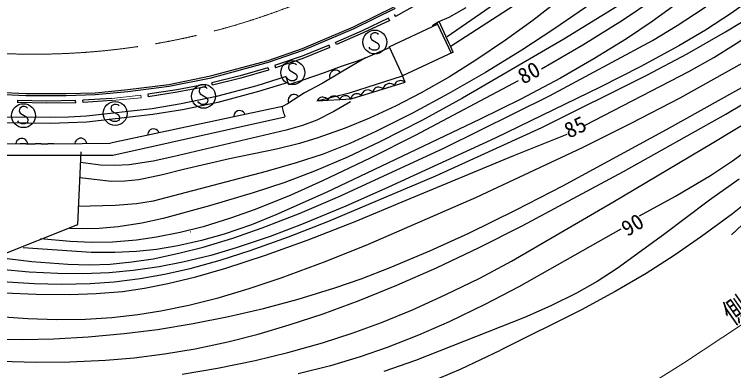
# Model space of a CAD drawing. Units: millimetres, scale not verified. Extents: x 40000 to 680000, y 20000 to 380000.
# Drawn here: x 208335 to 268395, y 244835 to 274626 of the extents above; entities that cross this region are included whole.
import ezdxf
from ezdxf.enums import TextEntityAlignment as Align

# ---------------------------------------------------------------- set-up
doc = ezdxf.new("R2010")
doc.units = ezdxf.units.MM
doc.header["$LTSCALE"] = 1000
doc.linetypes.add('CHAIN', pattern=[18.5, 12, -1.5, 3.5, -1.5])
for name, color, linetype, lineweight in [('M-BGD', 7, 'Continuous', 25), ('M-BGD-EXST', 7, 'Continuous', 25), ('M-BMK', 2, 'CHAIN', 13), ('M-STR-HTXT', 7, 'Continuous', 13), ('M-STR-STRC', 7, 'Continuous', 25)]:
    doc.layers.add(name, color=color, linetype=linetype, lineweight=lineweight)
doc.styles.add('ＭＳ ゴシック', font='')
doc.styles.get('ＭＳ ゴシック').set_extended_font_data('MS Gothic')

msp = doc.modelspace()

# ---------------------------------------------------------------- linework, layer by layer
at = {"layer": 'M-BGD'}
for p, q in [((236659, 273584), (240101, 275286)), ((236721, 273447), (240172, 275153)), ((236721, 273447), (240172, 275153)), ((244652, 274390), (246067, 275199)), ((243270, 273728), (243734, 273995)), ((243622, 273930), (243678, 273804)), ((243734, 273995), (244652, 274390)), ((244647, 272185), (243797, 274022)), ((232406, 271772), (236659, 273584)), ((232460, 271632), (236721, 273447)), ((232460, 271632), (236721, 273447)), ((239623, 271904), (243678, 273804)), ((243304, 273628), (243270, 273728)), ((243678, 273804), (244808, 271391)), ((244752, 271958), (244647, 272185)), ((229524, 270779), (232406, 271772)), ((229569, 270635), (232460, 271632)), ((229569, 270635), (232460, 271632)), ((237650, 270991), (239649, 271849)), ((239623, 271904), (240737, 269500)), ((244981, 271465), (244752, 271958)), ((237650, 270991), (236385, 270242)), ((236984, 270752), (237650, 270991)), ((244978, 271470), (240754, 269491)), ((224721, 269474), (229524, 270779)), ((224756, 269326), (229569, 270635)), ((224756, 269326), (229569, 270635)), ((234222, 269779), (235639, 270293)), ((235639, 270293), (236984, 270752)), ((232457, 269153), (234222, 269779)), ((235493, 269696), (234029, 268840)), ((234748, 269759), (234691, 269657)), ((234832, 269854), (234748, 269759)), ((234971, 269934), (234832, 269854)), ((235095, 269959), (234971, 269934)), ((235211, 269957), (235095, 269959)), ((235348, 269920), (235211, 269957)), ((235450, 269863), (235348, 269920)), ((235544, 269779), (235450, 269863)), ((236385, 270242), (235493, 269696)), ((221225, 268774), (224721, 269474)), ((221250, 268622), (224756, 269326)), ((221250, 268622), (224756, 269326)), ((231038, 269420), (228592, 268655)), ((231038, 269420), (228592, 268655)), ((231251, 268742), (231042, 269410)), ((231247, 268749), (232457, 269153)), ((234654, 269521), (234652, 269404)), ((234652, 269404), (234678, 269280)), ((234691, 269657), (234654, 269521)), ((236323, 268051), (240743, 269486)), ((240481, 269080), (240377, 269049)), ((240589, 269094), (240481, 269080)), ((240708, 269074), (240589, 269094)), ((240793, 269043), (240708, 269074)), ((240967, 268945), (240737, 269500)), ((217795, 268342), (221225, 268774)), ((217814, 268188), (221250, 268622)), ((217814, 268188), (221250, 268622)), ((228592, 268655), (225207, 267757)), ((228592, 268655), (225207, 267757)), ((231188, 268941), (228730, 268172)), ((234029, 268840), (232572, 268068)), ((236468, 267572), (240967, 268945)), ((238559, 268499), (238461, 268451)), ((238662, 268530), (238559, 268499)), ((238771, 268545), (238662, 268530)), ((238890, 268524), (238771, 268545)), ((238974, 268493), (238890, 268524)), ((239042, 268457), (238974, 268493)), ((239148, 268500), (239119, 268387)), ((239188, 268575), (239148, 268500)), ((239247, 268655), (239188, 268575)), ((239345, 268747), (239247, 268655)), ((239454, 268801), (239345, 268747)), ((239569, 268836), (239454, 268801)), ((239689, 268851), (239569, 268836)), ((239821, 268829), (239689, 268851)), ((239915, 268794), (239821, 268829)), ((239990, 268754), (239915, 268794)), ((240076, 268676), (239990, 268754)), ((240102, 268778), (240076, 268676)), ((240138, 268845), (240102, 268778)), ((240191, 268918), (240138, 268845)), ((240279, 269001), (240191, 268918)), ((240377, 269049), (240279, 269001)), ((240860, 269007), (240793, 269043)), ((240938, 268936), (240860, 269007)), ((206121, 268001), (209292, 267844)), ((206121, 268001), (209292, 267844)), ((206136, 268141), (209291, 268005)), ((209291, 268005), (212653, 268006)), ((212653, 268006), (215081, 268062)), ((212659, 267846), (215083, 267929)), ((212659, 267846), (215083, 267929)), ((215081, 268062), (217795, 268342)), ((215083, 267929), (217814, 268188)), ((215083, 267929), (217814, 268188)), ((228730, 268172), (225323, 267265)), ((232572, 268068), (231130, 267140)), ((231491, 267895), (231355, 267811)), ((231614, 267924), (231491, 267895)), ((231731, 267925), (231614, 267924)), ((231868, 267893), (231731, 267925)), ((231972, 267839), (231868, 267893)), ((233579, 267394), (236323, 268051)), ((236642, 267901), (236554, 267818)), ((236740, 267949), (236642, 267901)), ((236843, 267981), (236740, 267949)), ((236952, 267995), (236843, 267981)), ((237071, 267974), (236952, 267995)), ((237156, 267943), (237071, 267974)), ((237223, 267907), (237156, 267943)), ((237301, 267837), (237223, 267907)), ((237329, 267950), (237301, 267837)), ((237369, 268025), (237329, 267950)), ((237428, 268105), (237369, 268025)), ((237526, 268197), (237428, 268105)), ((237635, 268251), (237526, 268197)), ((237750, 268286), (237635, 268251)), ((237870, 268302), (237750, 268286)), ((238003, 268279), (237870, 268302)), ((238097, 268245), (238003, 268279)), ((238171, 268205), (238097, 268245)), ((238258, 268126), (238171, 268205)), ((238283, 268228), (238258, 268126)), ((238320, 268295), (238283, 268228)), ((238373, 268368), (238320, 268295)), ((238461, 268451), (238373, 268368)), ((239119, 268387), (239042, 268457)), ((209292, 267844), (212659, 267846)), ((209292, 267844), (212659, 267846)), ((225207, 267757), (222270, 267145)), ((225207, 267757), (222270, 267145)), ((231220, 267611), (231187, 267473)), ((231187, 267473), (231188, 267356)), ((231188, 267356), (231217, 267233)), ((231273, 267714), (231220, 267611)), ((231355, 267811), (231273, 267714)), ((232069, 267758), (231972, 267839)), ((233579, 267394), (236468, 267572)), ((233668, 267493), (233620, 267400)), ((233719, 267550), (233668, 267493)), ((233788, 267608), (233719, 267550)), ((233892, 267669), (233788, 267608)), ((233999, 267693), (233892, 267669)), ((234107, 267700), (233999, 267693)), ((234215, 267688), (234107, 267700)), ((234327, 267641), (234215, 267688)), ((234402, 267591), (234327, 267641)), ((234459, 267541), (234402, 267591)), ((234518, 267454), (234459, 267541)), ((234572, 267558), (234518, 267454)), ((234628, 267621), (234572, 267558)), ((234705, 267686), (234628, 267621)), ((234821, 267753), (234705, 267686)), ((234939, 267780), (234821, 267753)), ((235059, 267787), (234939, 267780)), ((235180, 267775), (235059, 267787)), ((235303, 267722), (235180, 267775)), ((235387, 267667), (235303, 267722)), ((235450, 267611), (235387, 267667)), ((235516, 267515), (235450, 267611)), ((235565, 267608), (235516, 267515)), ((235615, 267665), (235565, 267608)), ((235684, 267723), (235615, 267665)), ((235789, 267783), (235684, 267723)), ((235895, 267808), (235789, 267783)), ((236003, 267815), (235895, 267808)), ((236112, 267803), (236003, 267815)), ((236223, 267756), (236112, 267803)), ((236298, 267706), (236223, 267756)), ((236355, 267656), (236298, 267706)), ((236415, 267569), (236355, 267656)), ((236465, 267678), (236439, 267576)), ((236501, 267745), (236465, 267678)), ((236554, 267818), (236501, 267745)), ((219828, 266732), (214358, 266103)), ((219828, 266732), (214358, 266103)), ((230714, 266923), (216348, 263862)), ((222270, 267145), (219828, 266732)), ((222270, 267145), (219828, 266732)), ((225323, 267265), (222365, 266645)), ((230854, 266276), (230706, 266960)), ((231130, 267140), (230714, 266923)), ((214358, 266103), (212854, 266039)), ((214358, 266103), (212854, 266039)), ((219894, 266247), (214396, 265606)), ((222365, 266645), (219894, 266247)), ((226648, 266179), (226634, 266054)), ((226686, 266290), (226648, 266179)), ((226763, 266408), (226686, 266290)), ((226848, 266488), (226763, 266408)), ((226957, 266552), (226848, 266488)), ((227114, 266585), (226957, 266552)), ((227239, 266571), (227114, 266585)), ((227350, 266533), (227239, 266571)), ((227468, 266456), (227350, 266533)), ((227548, 266371), (227468, 266456)), ((227612, 266262), (227548, 266371)), ((230854, 266276), (230907, 266055)), ((211361, 265495), (207391, 265547)), ((211352, 266003), (207410, 266039)), ((211352, 266003), (207410, 266039)), ((212854, 266039), (211352, 266003)), ((212854, 266039), (211352, 266003)), ((212866, 265559), (211361, 265495)), ((214396, 265606), (212866, 265559)), ((216547, 262857), (230914, 266050)), ((219580, 264878), (219503, 264759)), ((219665, 264957), (219580, 264878)), ((219774, 265021), (219665, 264957)), ((219930, 265055), (219774, 265021)), ((220056, 265040), (219930, 265055)), ((220166, 265003), (220056, 265040)), ((220285, 264926), (220166, 265003)), ((220365, 264840), (220285, 264926)), ((213801, 264270), (213681, 264230)), ((213961, 264271), (213801, 264270)), ((214081, 264232), (213961, 264271)), ((219465, 264649), (219451, 264523)), ((219503, 264759), (219465, 264649)), ((220429, 264731), (220365, 264840)), ((206487, 263818), (208831, 263803)), ((208492, 263947), (208452, 263827)), ((208551, 264047), (208492, 263947)), ((208651, 264148), (208551, 264047)), ((208751, 264208), (208651, 264148)), ((208870, 264249), (208751, 264208)), ((209331, 263801), (208831, 263803)), ((209030, 264249), (208870, 264249)), ((209151, 264210), (209030, 264249)), ((209251, 264150), (209151, 264210)), ((209351, 264051), (209251, 264150)), ((209331, 263801), (210081, 263798)), ((209412, 263951), (209351, 264051)), ((209452, 263831), (209412, 263951)), ((210581, 263803), (210081, 263798)), ((210581, 263803), (211127, 263809)), ((211627, 263814), (211127, 263809)), ((211627, 263814), (216348, 263862)), ((213422, 263969), (213383, 263849)), ((213482, 264069), (213422, 263969)), ((213581, 264169), (213482, 264069)), ((213681, 264230), (213581, 264169)), ((214181, 264172), (214081, 264232)), ((214282, 264073), (214181, 264172)), ((214342, 263973), (214282, 264073)), ((214383, 263853), (214342, 263973)), ((213624, 257062), (213913, 263122)), ((206388, 262851), (216547, 262857)), ((202018, 252447), (213624, 257062))]:
    msp.add_line(p, q, dxfattribs=at)
for points in [[(252348, 270065), (255801, 272087), (259118, 274154), (261760, 275956), (264345, 277843), (267049, 279912), (269842, 282182), (271018, 283266), (272096, 284396), (273558, 286051), (275081, 287625), (276039, 288455), (277318, 289396), (278844, 290350), (280437, 291221), (284239, 293069), (287992, 295007), (289163, 295761), (290270, 296603), (291729, 297921), (293239, 299124), (294766, 300076), (296356, 300943), (296494, 301017)], [(256012, 265362), (264664, 269839), (266749, 271027), (268818, 272322), (272266, 274719), (275522, 277103), (283335, 282855), (284793, 283950), (286171, 285118), (287022, 285958), (287925, 287017), (288626, 288054), (289325, 289290), (289928, 290337), (290604, 291310), (291112, 291876), (291849, 292514), (292832, 293183), (294066, 293878), (295699, 294734), (297288, 295688), (297921, 296131)], [(270465, 288215), (267261, 286164), (264121, 284028), (261585, 282129), (259088, 280130), (255377, 277079), (251620, 274123), (249355, 272472), (246869, 270790), (244660, 269413), (242308, 268071), (240172, 266963), (237988, 265950), (235948, 265113), (233684, 264306), (232146, 263832), (230211, 263361), (226300, 262558), (222462, 261665), (220699, 261204), (218736, 260799), (217554, 260669), (216428, 260658), (213834, 260966)], [(270443, 286889), (268306, 285260), (260789, 278969), (258465, 277074), (256014, 275212), (253390, 273379), (250707, 271631), (247674, 269770), (244553, 267975), (241572, 266357), (238529, 264827), (236342, 263837), (234116, 262948), (231856, 262205), (229357, 261495), (219920, 259006), (218538, 258787), (216750, 258631), (213645, 258558)], [(275362, 285668), (268088, 279166), (265964, 277345), (263708, 275550), (261606, 274023), (259442, 272578), (256712, 270895), (253929, 269299), (250615, 267543), (247217, 265857), (238361, 261639), (234372, 259736), (230172, 257850), (228129, 257039), (225861, 256258), (223948, 255713), (221991, 255271), (220212, 254976), (218527, 254796), (216733, 254711), (214736, 254723), (209082, 255110)], [(268890, 282488), (267712, 281411), (266315, 280281), (264525, 278994), (262505, 277671), (254230, 272558), (245763, 267618), (242423, 265793), (238861, 263970), (236149, 262689), (233395, 261502), (230921, 260578), (228268, 259697), (224620, 258608), (220747, 257565), (218983, 257173), (217010, 256855), (215421, 256722), (214006, 256702), (212939, 256721)], [(258371, 281467), (254873, 278798), (251314, 276216), (244730, 271898)], [(244476, 272763), (252391, 278254), (252620, 278413)], [(206796, 254315), (209792, 253969), (212785, 253734), (214580, 253692), (216341, 253750), (218131, 253922), (219913, 254194), (222076, 254644), (224088, 255164), (226580, 255921), (229036, 256777), (232205, 258011), (235522, 259420), (244258, 263464), (253028, 267814), (261618, 272451), (263680, 273686), (265847, 275115), (267295, 276174), (268667, 277306)], [(270061, 276066), (268212, 274721), (266040, 273310), (263808, 271987), (260641, 270265), (257238, 268536), (248470, 264275), (239585, 260163), (236024, 258589), (232309, 257063), (229685, 256064), (226842, 255096), (224733, 254475), (222405, 253902), (220433, 253520), (218250, 253208), (216254, 253023), (214053, 252928), (211958, 252946), (209562, 253073), (204808, 253519)], [(202807, 252677), (206393, 252344), (209985, 252114), (212260, 252067), (214665, 252127), (216662, 252271), (218846, 252537), (220880, 252896), (223023, 253384), (225531, 254079), (228015, 254874), (231232, 256017), (234519, 257295), (243542, 261120), (252377, 265179), (261153, 269538), (264507, 271327), (267724, 273160), (270120, 274621)], [(272414, 272372), (263890, 267624), (259821, 265487), (255743, 263463), (246886, 259320), (237881, 255387), (234338, 253963), (230575, 252562), (227914, 251670), (225228, 250874), (222901, 250286), (220551, 249796), (218657, 249496), (216472, 249259), (214275, 249122), (211869, 249083), (209458, 249155), (207048, 249333)], [(206342, 247496), (208984, 247442), (211627, 247494), (214488, 247652), (217502, 247929), (220296, 248286), (223267, 248770), (226214, 249357), (229137, 250043), (232032, 250824), (235091, 251758), (237283, 252506), (239713, 253452), (243028, 254852), (246296, 256343), (250240, 258272), (254143, 260293), (262777, 265005), (271464, 269850)], [(250416, 269061), (241790, 264497), (238044, 262595), (234074, 260698), (231413, 259518), (228446, 258320), (226374, 257575), (224107, 256873), (222168, 256379), (220205, 255987), (218523, 255745), (216526, 255580), (214802, 255551), (213005, 255634), (210505, 255861)], [(207141, 245616), (210152, 245546), (212957, 245569), (215953, 245705), (218343, 245907), (220862, 246228), (223427, 246670), (226167, 247252), (228688, 247888), (231275, 248651), (234125, 249598), (237129, 250707), (240284, 251987), (243584, 253440), (247157, 255140), (250725, 256953), (259208, 261484), (267758, 266282), (270494, 267937)], [(236408, 267326), (235024, 266510), (233600, 265789), (232389, 265328), (231043, 264940), (221565, 262710), (219912, 262359), (217919, 262056), (216721, 261978), (215527, 262006), (213859, 262236)], [(222338, 244526), (225305, 245032), (228448, 245679), (231174, 246342), (234064, 247158), (236539, 247959), (238992, 248859), (241584, 249925), (244318, 251164), (247189, 252580), (249846, 254000), (258310, 258936), (266596, 263860), (270540, 266225)], [(194102, 254321), (196752, 253384), (199426, 252552), (201163, 252122), (202928, 251799), (205112, 251527), (207514, 251342), (210154, 251222), (212964, 251197), (215165, 251277), (217354, 251464), (219190, 251724), (221152, 252109), (223485, 252682), (225987, 253407), (229304, 254493), (232879, 255778), (236805, 257317), (241048, 259094), (250034, 262823), (254494, 264619)], [(260544, 257777), (263534, 259429), (266465, 261162), (268302, 262365), (270032, 263628)], [(268853, 260847), (266384, 259099), (262545, 256187), (258663, 253372), (256990, 252293), (255284, 251316), (253140, 250254), (250944, 249283), (241834, 245695), (239198, 244753)], [(270805, 259942), (268294, 257950), (265725, 256041), (263422, 254450), (261089, 252962), (258501, 251443), (255688, 249913), (248924, 246554)], [(270430, 258240), (268217, 256185)], [(258985, 256675), (250466, 251835), (247625, 250357), (244654, 248929), (242081, 247803), (239470, 246776), (237202, 245987), (234731, 245243), (232021, 244565)], [(243810, 244208), (245651, 244998), (248924, 246554)]]:
    msp.add_lwpolyline(points, dxfattribs=at)
msp.add_circle((223024, 256442), 9.4, dxfattribs=at)
at = {"layer": 'M-BGD-EXST'}
for p, q in [((238112, 272953), (238072, 272713)), ((238072, 272713), (238152, 272513)), ((238352, 273073), (238112, 272953)), ((238512, 273073), (238352, 273073)), ((238672, 273033), (238512, 273073)), ((238752, 272953), (238672, 273033)), ((238152, 272513), (238712, 272193)), ((238712, 272193), (238792, 271993)), ((238032, 271753), (237952, 271873)), ((238272, 271633), (238032, 271753)), ((238552, 271633), (238272, 271633)), ((238752, 271753), (238552, 271633)), ((238792, 271993), (238752, 271753)), ((231260, 270395), (231220, 270155)), ((231500, 270515), (231260, 270395)), ((231660, 270515), (231500, 270515)), ((231820, 270475), (231660, 270515)), ((231900, 270395), (231820, 270475)), ((231220, 270155), (231300, 269955)), ((231300, 269955), (231860, 269635)), ((231180, 269195), (231100, 269315)), ((231420, 269075), (231180, 269195)), ((231700, 269075), (231420, 269075)), ((231900, 269195), (231700, 269075)), ((231860, 269635), (231940, 269435)), ((231940, 269435), (231900, 269195)), ((224046, 268535), (223806, 268415)), ((224206, 268535), (224046, 268535)), ((224366, 268495), (224206, 268535)), ((224446, 268415), (224366, 268495)), ((223806, 268415), (223766, 268175)), ((223766, 268175), (223846, 267975)), ((223846, 267975), (224406, 267655)), ((223726, 267215), (223646, 267335)), ((224406, 267655), (224486, 267455)), ((224486, 267455), (224446, 267215)), ((208778, 266795), (208738, 266555)), ((209018, 266915), (208778, 266795)), ((209178, 266915), (209018, 266915)), ((209338, 266875), (209178, 266915)), ((209418, 266795), (209338, 266875)), ((216431, 266981), (216391, 266741)), ((216391, 266741), (216471, 266541)), ((216671, 267101), (216431, 266981)), ((216831, 267101), (216671, 267101)), ((216991, 267061), (216831, 267101)), ((217071, 266981), (216991, 267061)), ((223966, 267095), (223726, 267215)), ((224246, 267095), (223966, 267095)), ((224446, 267215), (224246, 267095)), ((208738, 266555), (208818, 266355)), ((208818, 266355), (209378, 266035)), ((216471, 266541), (217031, 266221)), ((217031, 266221), (217111, 266021)), ((208698, 265595), (208618, 265715)), ((208938, 265475), (208698, 265595)), ((209218, 265475), (208938, 265475)), ((209418, 265595), (209218, 265475)), ((209378, 266035), (209458, 265835)), ((209458, 265835), (209418, 265595)), ((216351, 265781), (216271, 265901)), ((216591, 265661), (216351, 265781)), ((216871, 265661), (216591, 265661)), ((217071, 265781), (216871, 265661)), ((217111, 266021), (217071, 265781))]:
    msp.add_line(p, q, dxfattribs=at)
for centre in [(238432, 272313), (231580, 269755), (224126, 267775), (216751, 266341), (209098, 266155)]:
    msp.add_circle(centre, 1000, dxfattribs=at)
at = {"layer": 'M-BMK'}
msp.add_arc((209977, 330587), 59292, 248.92952, 299.85001, dxfattribs=at)
at = {"layer": 'M-STR-HTXT'}
for p, q in [((218892, 267866), (216482, 267600)), ((218892, 267866), (216482, 267600)), ((218916, 267660), (216492, 267416)), ((218896, 267856), (218917, 267657))]:
    msp.add_line(p, q, dxfattribs=at)
msp.add_lwpolyline([(214018, 226888), (218209, 227224), (222585, 227679), (225357, 228072), (227945, 228540), (230486, 229102), (233200, 229813), (235692, 230569), (238306, 231470), (240919, 232483), (243677, 233671), (246573, 235042), (249423, 236509), (252752, 238357), (255926, 240236), (264208, 245471), (272331, 250835)], dxfattribs=at)
at = {"layer": 'M-STR-STRC'}
for p, q in [((242314, 275634), (240173, 274453)), ((240175, 274448), (240078, 274623)), ((239587, 274299), (237389, 273257)), ((239587, 274299), (237389, 273257)), ((239674, 274118), (237471, 273075)), ((239670, 274127), (239583, 274307)), ((237389, 273257), (235156, 272281)), ((237389, 273257), (235156, 272281)), ((237471, 273075), (235235, 272098)), ((235231, 272108), (235152, 272292)), ((234613, 272037), (232366, 271137)), ((234613, 272037), (232366, 271137)), ((234687, 271851), (232435, 270949)), ((234689, 271846), (234615, 272031)), ((232366, 271137), (230070, 270351)), ((232366, 271137), (230070, 270351)), ((232435, 270949), (230136, 270162)), ((230073, 270344), (230138, 270155)), ((229513, 270155), (227180, 269490)), ((229513, 270155), (227180, 269490)), ((229568, 269962), (227232, 269295)), ((229515, 270151), (229569, 269958)), ((227180, 269490), (224830, 268898)), ((227180, 269490), (224830, 268898)), ((227232, 269295), (224880, 268703)), ((224274, 268756), (221887, 268312)), ((224274, 268756), (221887, 268312)), ((224313, 268557), (221923, 268110)), ((224311, 268561), (224274, 268757)), ((224879, 268705), (224830, 268899)), ((221887, 268312), (219482, 267940)), ((221887, 268312), (219482, 267940)), ((219483, 267939), (219513, 267741)), ((221923, 268110), (219514, 267738)), ((208604, 267441), (208600, 267241)), ((211025, 267380), (208607, 267435)), ((211025, 267380), (208607, 267435)), ((213449, 267436), (211025, 267380)), ((213449, 267436), (211025, 267380)), ((213454, 267232), (213451, 267432)), ((216482, 267600), (214059, 267464)), ((216482, 267600), (214059, 267464)), ((214070, 267265), (214059, 267464)), ((216492, 267416), (214074, 267255)), ((211021, 267190), (208599, 267243)), ((213458, 267224), (211021, 267190))]:
    msp.add_line(p, q, dxfattribs=at)

# ---------------------------------------------------------------- texts
at = {"layer": 'M-BGD', "style": 'ＭＳ ゴシック'}
for s, rotation, p in [('80', 29, (251025, 268397)), ('85', 26, (254824, 263866)), ('90', 31, (259719, 255667))]:
    msp.add_text(s, height=1320, rotation=rotation, dxfattribs=at).set_placement(p, align=Align.BOTTOM_LEFT)
at = {"layer": 'M-STR-HTXT', "style": 'ＭＳ ゴシック', "width": 0.75}
msp.add_text('側\u3000溝', height=1833, rotation=35, dxfattribs=at).set_placement((268645, 248142), align=Align.BOTTOM_LEFT)

doc.saveas('drawing.dxf')
